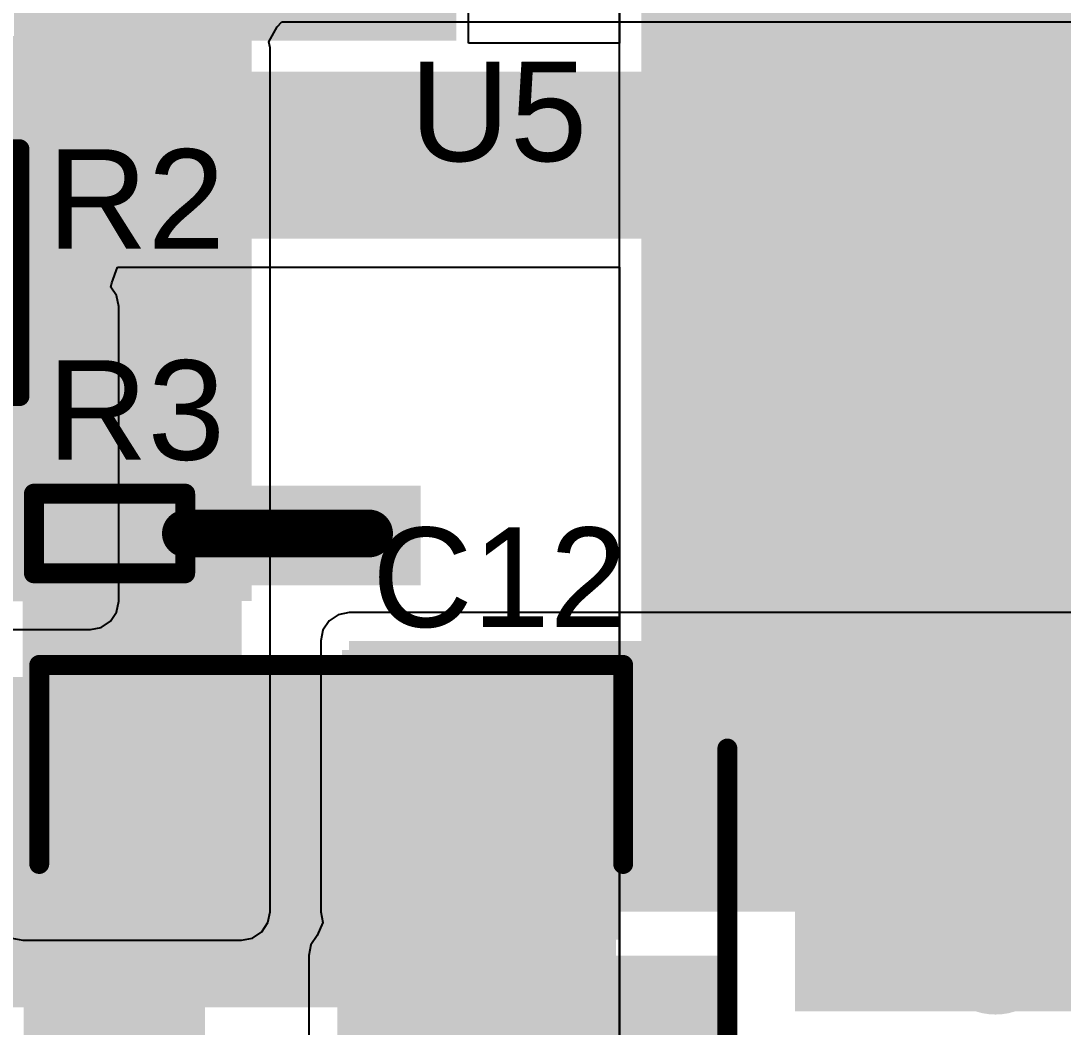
# Model space of a CAD drawing. Header units: millimetres. Extents: x -6 to 37.5, y -2.1 to 28.8.
# Drawn here: x 3.37 to 10.02, y 5.59 to 12.01 of the extents above; entities that cross this region are included whole.
import ezdxf

# ---------------------------------------------------------------- set-up
doc = ezdxf.new("R2010")
doc.units = ezdxf.units.MM
for name, color, linetype in [('BottomLayer', 5, 'Continuous'), ('BottomPaste', 16, 'Continuous'), ('BottomSolder', 6, 'Continuous'), ('TopLayer', 1, 'Continuous'), ('TopOverlay', 2, 'Continuous'), ('TopPaste', 8, 'Continuous'), ('TopSolder', 216, 'Continuous'), ('ViaHoleLayer', 16, 'Continuous')]:
    doc.layers.add(name, color=color, linetype=linetype)
doc.styles.add('Arial', font='', dxfattribs={"height": 0.2})
doc.styles.get('Arial').set_extended_font_data('Arial')

# ---------------------------------------------------------------- blocks, each defined once
blk = doc.blocks.new('QFNWB_56__7_7__4')
at = {"layer": 'TopLayer'}
for points in [[(3.1, 2.71), (3.75, 2.71), (3.75, 2.49), (3.1, 2.49)], [(3.1, 2.31), (3.75, 2.31), (3.75, 2.09), (3.1, 2.09)], [(3.1, 1.91), (3.75, 1.91), (3.75, 1.69), (3.1, 1.69)], [(3.1, 1.51), (3.75, 1.51), (3.75, 1.29), (3.1, 1.29)], [(3.1, 1.11), (3.75, 1.11), (3.75, 0.89), (3.1, 0.89)], [(3.1, 0.71), (3.75, 0.71), (3.75, 0.49), (3.1, 0.49)], [(3.1, 0.31), (3.75, 0.31), (3.75, 0.09), (3.1, 0.09)]]:
    blk.add_hatch(color=1, dxfattribs=at).paths.add_polyline_path(points)
at = {"layer": 'TopPaste'}
for points in [[(3.1, 2.71), (3.75, 2.71), (3.75, 2.49), (3.1, 2.49)], [(3.1, 2.31), (3.75, 2.31), (3.75, 2.09), (3.1, 2.09)], [(3.1, 1.91), (3.75, 1.91), (3.75, 1.69), (3.1, 1.69)], [(3.1, 1.51), (3.75, 1.51), (3.75, 1.29), (3.1, 1.29)], [(3.1, 1.11), (3.75, 1.11), (3.75, 0.89), (3.1, 0.89)], [(3.1, 0.71), (3.75, 0.71), (3.75, 0.49), (3.1, 0.49)], [(3.1, 0.31), (3.75, 0.31), (3.75, 0.09), (3.1, 0.09)]]:
    blk.add_hatch(color=8, dxfattribs=at).paths.add_polyline_path(points)
at = {"layer": 'TopSolder'}
for points in [[(2.9984, 2.8116), (3.8516, 2.8116), (3.8516, 2.3884), (2.9984, 2.3884)], [(2.9984, 2.4116), (3.8516, 2.4116), (3.8516, 1.9884), (2.9984, 1.9884)], [(2.9984, 2.0116), (3.8516, 2.0116), (3.8516, 1.5884), (2.9984, 1.5884)], [(2.9984, 1.6116), (3.8516, 1.6116), (3.8516, 1.1884), (2.9984, 1.1884)], [(2.9984, 1.2116), (3.8516, 1.2116), (3.8516, 0.7884), (2.9984, 0.7884)], [(2.9984, 0.8116), (3.8516, 0.8116), (3.8516, 0.3884), (2.9984, 0.3884)], [(2.9984, 0.4116), (3.8516, 0.4116), (3.8516, -0.0116), (2.9984, -0.0116)]]:
    blk.add_hatch(color=216, dxfattribs=at).paths.add_polyline_path(points)
blk = doc.blocks.new('R___0603_B_9')
at = {"layer": 'BottomLayer'}
for points in [[(-1.143, -0.4445), (-1.143, 0.4445), (-0.381, 0.4445), (-0.381, -0.4445)], [(0.381, -0.4445), (0.381, 0.4445), (1.143, 0.4445), (1.143, -0.4445)]]:
    blk.add_hatch(color=5, dxfattribs=at).paths.add_polyline_path(points)
at = {"layer": 'BottomPaste'}
for points in [[(-1.143, -0.4445), (-1.143, 0.4445), (-0.381, 0.4445), (-0.381, -0.4445)], [(0.381, -0.4445), (0.381, 0.4445), (1.143, 0.4445), (1.143, -0.4445)]]:
    blk.add_hatch(color=16, dxfattribs=at).paths.add_polyline_path(points)
at = {"layer": 'BottomSolder'}
for points in [[(-1.2446, -0.5461), (-1.2446, 0.5461), (-0.2794, 0.5461), (-0.2794, -0.5461)], [(0.2794, -0.5461), (0.2794, 0.5461), (1.2446, 0.5461), (1.2446, -0.5461)]]:
    blk.add_hatch(color=6, dxfattribs=at).paths.add_polyline_path(points)
blk = doc.blocks.new('RES_2512_B_69')
at = {"layer": 'BottomLayer'}
for points in [[(-4.05, 1.7), (-2.45, 1.7), (-2.45, -1.7), (-4.05, -1.7)], [(2.45, 1.7), (4.05, 1.7), (4.05, -1.7), (2.45, -1.7)]]:
    blk.add_hatch(color=5, dxfattribs=at).paths.add_polyline_path(points)
at = {"layer": 'BottomPaste'}
for points in [[(-4.05, 1.7), (-2.45, 1.7), (-2.45, -1.7), (-4.05, -1.7)], [(2.45, 1.7), (4.05, 1.7), (4.05, -1.7), (2.45, -1.7)]]:
    blk.add_hatch(color=16, dxfattribs=at).paths.add_polyline_path(points)
at = {"layer": 'BottomSolder'}
for points in [[(-4.1516, 1.8016), (-2.3484, 1.8016), (-2.3484, -1.8016), (-4.1516, -1.8016)], [(2.3484, 1.8016), (4.1516, 1.8016), (4.1516, -1.8016), (2.3484, -1.8016)]]:
    blk.add_hatch(color=6, dxfattribs=at).paths.add_polyline_path(points)
blk = doc.blocks.new('R___0201_73')
at = {"layer": 'TopLayer'}
for points in [[(-0.41, 0.185), (-0.14, 0.185), (-0.14, -0.185), (-0.41, -0.185)], [(0.14, 0.185), (0.41, 0.185), (0.41, -0.185), (0.14, -0.185)]]:
    blk.add_hatch(color=1, dxfattribs=at).paths.add_polyline_path(points)
at = {"layer": 'TopPaste'}
for points in [[(-0.41, 0.185), (-0.14, 0.185), (-0.14, -0.185), (-0.41, -0.185)], [(0.14, 0.185), (0.41, 0.185), (0.41, -0.185), (0.14, -0.185)]]:
    blk.add_hatch(color=8, dxfattribs=at).paths.add_polyline_path(points)
at = {"layer": 'TopSolder'}
for points in [[(-0.465, 0.24), (-0.085, 0.24), (-0.085, -0.24), (-0.465, -0.24)], [(0.085, 0.24), (0.465, 0.24), (0.465, -0.24), (0.085, -0.24)]]:
    blk.add_hatch(color=216, dxfattribs=at).paths.add_polyline_path(points)
at = {"layer": 'TopOverlay', "const_width": 0.127}
for points in [[(0.4826, 0.254), (-0.4826, 0.254)], [(-0.4826, 0.254), (-0.4826, -0.254)], [(0.4826, 0.254), (0.4826, -0.254)], [(0.4826, -0.254), (-0.4826, -0.254)]]:
    blk.add_lwpolyline(points, dxfattribs=at)
at = {"layer": 'TopOverlay', "const_width": 0.0635}
for points in [[(-0.5143, 0.254, 1), (-0.4508, 0.254, 1)], [(-0.5143, 0.254, 1), (-0.4508, 0.254, 1)], [(0.4509, 0.254, 1), (0.5144, 0.254, 1)], [(0.4509, 0.254, 1), (0.5144, 0.254, 1)], [(-0.5143, -0.254, 1), (-0.4508, -0.254, 1)], [(-0.5143, -0.254, 1), (-0.4508, -0.254, 1)], [(0.4509, -0.254, 1), (0.5144, -0.254, 1)], [(0.4509, -0.254, 1), (0.5144, -0.254, 1)]]:
    blk.add_lwpolyline(points, format="xyb", close=True, dxfattribs=at)
blk = doc.blocks.new('R___0402_74')
at = {"layer": 'TopLayer'}
for points in [[(-0.6985, -0.3175), (-0.6985, 0.3175), (-0.2413, 0.3175), (-0.2413, -0.3175)], [(0.2413, -0.3175), (0.2413, 0.3175), (0.6985, 0.3175), (0.6985, -0.3175)]]:
    blk.add_hatch(color=1, dxfattribs=at).paths.add_polyline_path(points)
at = {"layer": 'TopPaste'}
for points in [[(-0.6985, -0.3175), (-0.6985, 0.3175), (-0.2413, 0.3175), (-0.2413, -0.3175)], [(0.2413, -0.3175), (0.2413, 0.3175), (0.6985, 0.3175), (0.6985, -0.3175)]]:
    blk.add_hatch(color=8, dxfattribs=at).paths.add_polyline_path(points)
at = {"layer": 'TopSolder'}
for points in [[(-0.7535, -0.3725), (-0.7535, 0.3725), (-0.1863, 0.3725), (-0.1863, -0.3725)], [(0.1863, -0.3725), (0.1863, 0.3725), (0.7535, 0.3725), (0.7535, -0.3725)]]:
    blk.add_hatch(color=216, dxfattribs=at).paths.add_polyline_path(points)
at = {"layer": 'TopOverlay'}
for points, const_width in [([(0.7874, 0.4064), (-0.7874, 0.4064)], 0.127), ([(-0.7874, -0.4064), (-0.7874, 0.4064)], 0.127), ([(0.7874, -0.4064), (0.7874, 0.4064)], 0.127), ([(0.7874, -0.4064), (-0.7874, -0.4064)], 0.127), ([(0.8128, -0.4318), (-0.8128, -0.4318)], 0.00323)]:
    blk.add_lwpolyline(points, dxfattribs=dict(at, const_width=const_width))
for points, const_width in [([(-0.8191, 0.4064, 1), (-0.7556, 0.4064, 1)], 0.0635), ([(-0.8191, 0.4064, 1), (-0.7556, 0.4064, 1)], 0.0635), ([(0.7557, 0.4064, 1), (0.8192, 0.4064, 1)], 0.0635), ([(0.7557, 0.4064, 1), (0.8192, 0.4064, 1)], 0.0635), ([(-0.8191, -0.4064, 1), (-0.7556, -0.4064, 1)], 0.0635), ([(-0.8191, -0.4064, 1), (-0.7556, -0.4064, 1)], 0.0635), ([(0.7557, -0.4064, 1), (0.8192, -0.4064, 1)], 0.0635), ([(0.7557, -0.4064, 1), (0.8192, -0.4064, 1)], 0.0635), ([(-0.8136, -0.4318, 1), (-0.812, -0.4318, 1)], 0.00161), ([(0.812, -0.4318, 1), (0.8136, -0.4318, 1)], 0.00161)]:
    blk.add_lwpolyline(points, format="xyb", close=True, dxfattribs=dict(at, const_width=const_width))
blk = doc.blocks.new('SDR1307A_101K_75')
at = {"layer": 'TopLayer'}
blk.add_hatch(color=1, dxfattribs=at).paths.add_polyline_path([(2.25, 7), (7, 7), (7, -7), (2.25, -7)])
at = {"layer": 'TopPaste'}
blk.add_hatch(color=8, dxfattribs=at).paths.add_polyline_path([(2.25, 7), (7, 7), (7, -7), (2.25, -7)])
at = {"layer": 'TopSolder'}
blk.add_hatch(color=216, dxfattribs=at).paths.add_polyline_path([(2.1484, 7.1016), (7.1016, 7.1016), (7.1016, -7.1016), (2.1484, -7.1016)])
at = {"layer": 'TopOverlay', "const_width": 0.127}
blk.add_lwpolyline([(-2.1336, 6.5532), (2.1082, 6.5532)], dxfattribs=at)
at = {"layer": 'TopOverlay', "const_width": 0.0635}
blk.add_lwpolyline([(2.0764, 6.5532, 1), (2.1399, 6.5532, 1)], format="xyb", close=True, dxfattribs=at)
blk = doc.blocks.new('C___0805_B_93')
at = {"layer": 'BottomLayer'}
for points in [[(-1.524, 0.762), (-0.508, 0.762), (-0.508, -0.762), (-1.524, -0.762)], [(0.508, 0.762), (1.524, 0.762), (1.524, -0.762), (0.508, -0.762)]]:
    blk.add_hatch(color=5, dxfattribs=at).paths.add_polyline_path(points)
at = {"layer": 'BottomPaste'}
for points in [[(-1.524, 0.762), (-0.508, 0.762), (-0.508, -0.762), (-1.524, -0.762)], [(0.508, 0.762), (1.524, 0.762), (1.524, -0.762), (0.508, -0.762)]]:
    blk.add_hatch(color=16, dxfattribs=at).paths.add_polyline_path(points)
at = {"layer": 'BottomSolder'}
for points in [[(-1.594, 0.832), (-0.438, 0.832), (-0.438, -0.832), (-1.594, -0.832)], [(0.438, 0.832), (1.594, 0.832), (1.594, -0.832), (0.438, -0.832)]]:
    blk.add_hatch(color=6, dxfattribs=at).paths.add_polyline_path(points)
blk = doc.blocks.new('C___0805_B_94')
at = {"layer": 'BottomLayer'}
for points in [[(-1.524, 0.762), (-0.508, 0.762), (-0.508, -0.762), (-1.524, -0.762)], [(0.508, 0.762), (1.524, 0.762), (1.524, -0.762), (0.508, -0.762)]]:
    blk.add_hatch(color=5, dxfattribs=at).paths.add_polyline_path(points)
at = {"layer": 'BottomPaste'}
for points in [[(-1.524, 0.762), (-0.508, 0.762), (-0.508, -0.762), (-1.524, -0.762)], [(0.508, 0.762), (1.524, 0.762), (1.524, -0.762), (0.508, -0.762)]]:
    blk.add_hatch(color=16, dxfattribs=at).paths.add_polyline_path(points)
at = {"layer": 'BottomSolder'}
for points in [[(-1.594, 0.832), (-0.438, 0.832), (-0.438, -0.832), (-1.594, -0.832)], [(0.438, 0.832), (1.594, 0.832), (1.594, -0.832), (0.438, -0.832)]]:
    blk.add_hatch(color=6, dxfattribs=at).paths.add_polyline_path(points)
blk = doc.blocks.new('C___1812_101')
at = {"layer": 'TopLayer'}
for points in [[(-3.0351, 1.7534), (-1.5501, 1.7534), (-1.5501, -1.7534), (-3.0351, -1.7534)], [(1.5501, 1.7534), (3.0351, 1.7534), (3.0351, -1.7534), (1.5501, -1.7534)]]:
    blk.add_hatch(color=1, dxfattribs=at).paths.add_polyline_path(points)
at = {"layer": 'TopPaste'}
for points in [[(-3.0351, 1.7534), (-1.5501, 1.7534), (-1.5501, -1.7534), (-3.0351, -1.7534)], [(1.5501, 1.7534), (3.0351, 1.7534), (3.0351, -1.7534), (1.5501, -1.7534)]]:
    blk.add_hatch(color=8, dxfattribs=at).paths.add_polyline_path(points)
at = {"layer": 'TopSolder'}
for points in [[(-3.1367, 1.855), (-1.4485, 1.855), (-1.4485, -1.855), (-3.1367, -1.855)], [(1.4485, 1.855), (3.1367, 1.855), (3.1367, -1.855), (1.4485, -1.855)]]:
    blk.add_hatch(color=216, dxfattribs=at).paths.add_polyline_path(points)
at = {"layer": 'TopOverlay', "const_width": 0.127}
for points in [[(-1.9303, 1.875), (-3.2, 1.875)], [(-3.2, -1.85), (-3.2, 1.875)], [(3.1999, 1.8749), (1.9302, 1.8749)], [(3.1999, -1.8501), (3.1999, 1.8749)], [(-1.9303, -1.85), (-3.2, -1.85)], [(3.1999, -1.8501), (1.9302, -1.8501)]]:
    blk.add_lwpolyline(points, dxfattribs=at)
at = {"layer": 'TopOverlay', "const_width": 0.0635}
for points in [[(-3.2318, 1.875, 1), (-3.1683, 1.875, 1)], [(-3.2318, 1.875, 1), (-3.1683, 1.875, 1)], [(-1.9621, 1.875, 1), (-1.8986, 1.875, 1)], [(1.8985, 1.8749, 1), (1.962, 1.8749, 1)], [(3.1682, 1.8749, 1), (3.2317, 1.8749, 1)], [(3.1682, 1.8749, 1), (3.2317, 1.8749, 1)], [(-3.2318, -1.85, 1), (-3.1683, -1.85, 1)], [(-3.2318, -1.85, 1), (-3.1683, -1.85, 1)], [(-1.9621, -1.85, 1), (-1.8986, -1.85, 1)], [(1.8985, -1.8501, 1), (1.962, -1.8501, 1)], [(3.1682, -1.8501, 1), (3.2317, -1.8501, 1)], [(3.1682, -1.8501, 1), (3.2317, -1.8501, 1)]]:
    blk.add_lwpolyline(points, format="xyb", close=True, dxfattribs=at)

msp = doc.modelspace()

# ---------------------------------------------------------------- hatches: boundary and pattern name
at = {"layer": 'BottomLayer'}
for points in [[(2.5908, 8.4328), (4.7752, 8.4328), (4.7752, 11.8364), (2.5908, 11.8364)], [(-1.7526, 8.4328), (4.7752, 8.4328), (4.7752, 10.6934), (-1.7526, 10.6934)], [(3.3782, 6.3246), (4.7752, 6.3246), (4.7752, 8.6868), (3.3782, 8.6868)], [(5.461, 6.3246), (18.0086, 6.3246), (18.0086, 8.0518), (5.461, 8.0518)], [(8.3058, 5.6896), (18.3134, 5.6896), (18.3134, 6.6548), (8.3058, 6.6548)], [(5.3848, 4.445), (7.874, 4.445), (7.874, 6.0452), (5.3848, 6.0452)]]:
    msp.add_hatch(color=5, dxfattribs=at).paths.add_polyline_path(points)
h = msp.add_hatch(color=5, dxfattribs=at)
edge = h.paths.add_edge_path()
edge.add_arc((5.588, 8.7376), 0.3, 0, 360)
h = msp.add_hatch(color=5, dxfattribs=at)
edge = h.paths.add_edge_path()
edge.add_arc((9.5843, 6.0706), 0.3, 0, 360)
at = {"layer": 'BottomSolder'}
h = msp.add_hatch(color=6, dxfattribs=at)
edge = h.paths.add_edge_path()
edge.add_arc((9.5843, 6.0706), 0.4016, 0, 360)
at = {"layer": 'TopLayer'}
for points in [[(7.366, 7.493), (21.5138, 7.493), (21.5138, 12.2682), (7.366, 12.2682)], [(1.4224, 10.6172), (8.0264, 10.6172), (8.0264, 11.684), (1.4224, 11.684)], [(2.6162, 8.3058), (3.81, 8.3058), (3.81, 10.1854), (2.6162, 10.1854)], [(4.064, 8.4074), (5.9182, 8.4074), (5.9182, 9.0424), (4.064, 9.0424)], [(7.366, 7.493), (26.6446, 7.493), (26.6446, 8.509), (7.366, 8.509)], [(-0.4064, 5.715), (7.1628, 5.715), (7.1628, 7.8232), (-0.4064, 7.8232)]]:
    msp.add_hatch(color=1, dxfattribs=at).paths.add_polyline_path(points)
h = msp.add_hatch(color=1, dxfattribs=at)
edge = h.paths.add_edge_path()
edge.add_arc((5.588, 8.7376), 0.3, 0, 360)
h = msp.add_hatch(color=1, dxfattribs=at)
edge = h.paths.add_edge_path()
edge.add_arc((9.5843, 6.0706), 0.3, 0, 360)
at = {"layer": 'TopSolder'}
h = msp.add_hatch(color=216, dxfattribs=at)
edge = h.paths.add_edge_path()
edge.add_arc((9.5843, 6.0706), 0.4016, 0, 360)
at = {"layer": 'ViaHoleLayer'}
h = msp.add_hatch(color=16, dxfattribs=at)
edge = h.paths.add_edge_path()
edge.add_arc((5.588, 8.7376), 0.15, 0, 360)
h = msp.add_hatch(color=16, dxfattribs=at)
edge = h.paths.add_edge_path()
edge.add_arc((9.5843, 6.0706), 0.15, 0, 360)

# ---------------------------------------------------------------- linework, layer by layer
at = {"layer": 'BottomLayer'}
for p, q in [((4.949, 11.8741), (5.0026, 11.97)), ((5.0026, 11.97), (5.031, 12.0004)), ((5.031, 12.0004), (5.0371, 12.0011)), ((5.0371, 12.0011), (10.8705, 12.0011)), ((4.9565, 11.8364), (4.949, 11.8741)), ((4.9565, 8.6868), (4.9565, 11.8364)), ((4.9565, 6.3246), (4.9565, 8.6868)), ((5.3328, 8.18), (5.2935, 8.1212)), ((5.3916, 8.2193), (5.3328, 8.18)), ((5.461, 8.2331), (5.3916, 8.2193)), ((11.9622, 8.2331), (5.461, 8.2331)), ((5.2935, 8.1212), (5.2797, 8.0518)), ((5.2797, 8.0518), (5.2797, 6.3246)), ((4.9427, 6.2552), (4.9565, 6.3246)), ((5.2797, 6.3246), (5.2935, 6.2552)), ((4.9034, 6.1964), (4.9427, 6.2552)), ((5.2935, 6.2552), (5.2566, 6.1734)), ((4.8446, 6.1571), (4.9034, 6.1964)), ((3.3088, 6.1571), (3.3782, 6.1433)), ((3.3782, 6.1433), (4.7752, 6.1433)), ((4.7752, 6.1433), (4.8446, 6.1571)), ((5.2566, 6.1734), (5.2173, 6.1146)), ((5.2173, 6.1146), (5.2035, 6.0452)), ((5.2035, 6.0452), (5.2035, 4.4993))]:
    msp.add_line(p, q, dxfattribs=at)
at = {"layer": 'TopLayer'}
for p, q in [((6.2217, 11.8653), (6.2217, 12.7328)), ((7.1859, -1.8371), (7.1859, 12.3698)), ((7.1847, 12.2682), (7.1847, 11.8653)), ((7.1847, 11.8653), (6.2217, 11.8653)), ((3.9468, 10.3366), (3.9837, 10.4359)), ((3.9837, 10.4359), (7.1847, 10.4359)), ((7.1847, 10.4359), (7.1847, 8.509)), ((3.9413, 10.3089), (3.9468, 10.3366)), ((3.9775, 10.2548), (3.9413, 10.3089)), ((3.9913, 10.1854), (3.9775, 10.2548)), ((3.9913, 8.3058), (3.9913, 10.1854)), ((7.1847, 8.509), (7.1847, 7.493)), ((3.9775, 8.2364), (3.9913, 8.3058)), ((3.9382, 8.1776), (3.9775, 8.2364)), ((2.6162, 8.1245), (3.81, 8.1245)), ((3.81, 8.1245), (3.8794, 8.1383)), ((3.8794, 8.1383), (3.9382, 8.1776)), ((7.1847, 7.493), (7.1859, 7.4869)), ((7.1859, 7.4869), (7.1859, 4.6153))]:
    msp.add_line(p, q, dxfattribs=at)
at = {"layer": 'TopLayer', "const_width": 0.3048}
msp.add_lwpolyline([(4.4196, 8.7376), (5.588, 8.7376)], dxfattribs=at)
at = {"layer": 'TopLayer', "const_width": 0.1524}
for points in [[(4.3434, 8.7376, 1), (4.4958, 8.7376, 1)], [(5.5118, 8.7376, 1), (5.6642, 8.7376, 1)]]:
    msp.add_lwpolyline(points, format="xyb", close=True, dxfattribs=at)

# ---------------------------------------------------------------- block references
for name, p, rotation in [('QFNWB_56__7_7__4', (3.3339, 15.7333), 270), ('SDR1307A_101K_75', (14.4272, 5.2578), 90), ('RES_2512_B_69', (7.1882, 10.1092), 180), ('R___0402_74', (2.9516, 10.4013), 270), ('R___0201_73', (3.9326, 8.7376), 180), ('C___1812_101', (5.334, 4.699), 270), ('R___0603_B_9', (7.366, 6.2992), 270)]:
    msp.add_blockref(name, p, dxfattribs=dict(rotation=rotation))
for name, p in [('C___0805_B_93', (4.9784, 7.1628)), ('C___0805_B_94', (4.9784, 5.2578))]:
    msp.add_blockref(name, p)

# ---------------------------------------------------------------- texts
at = {"layer": 'TopOverlay', "style": 'Arial'}
for s, p in [('U5', (5.8464, 11.1126)), ('R2', (3.535, 10.5538)), ('R3', (3.535, 9.2076)), ('C12', (5.6073, 8.1408))]:
    msp.add_text(s, height=0.635, dxfattribs=at).set_placement(p)

doc.saveas('drawing.dxf')
